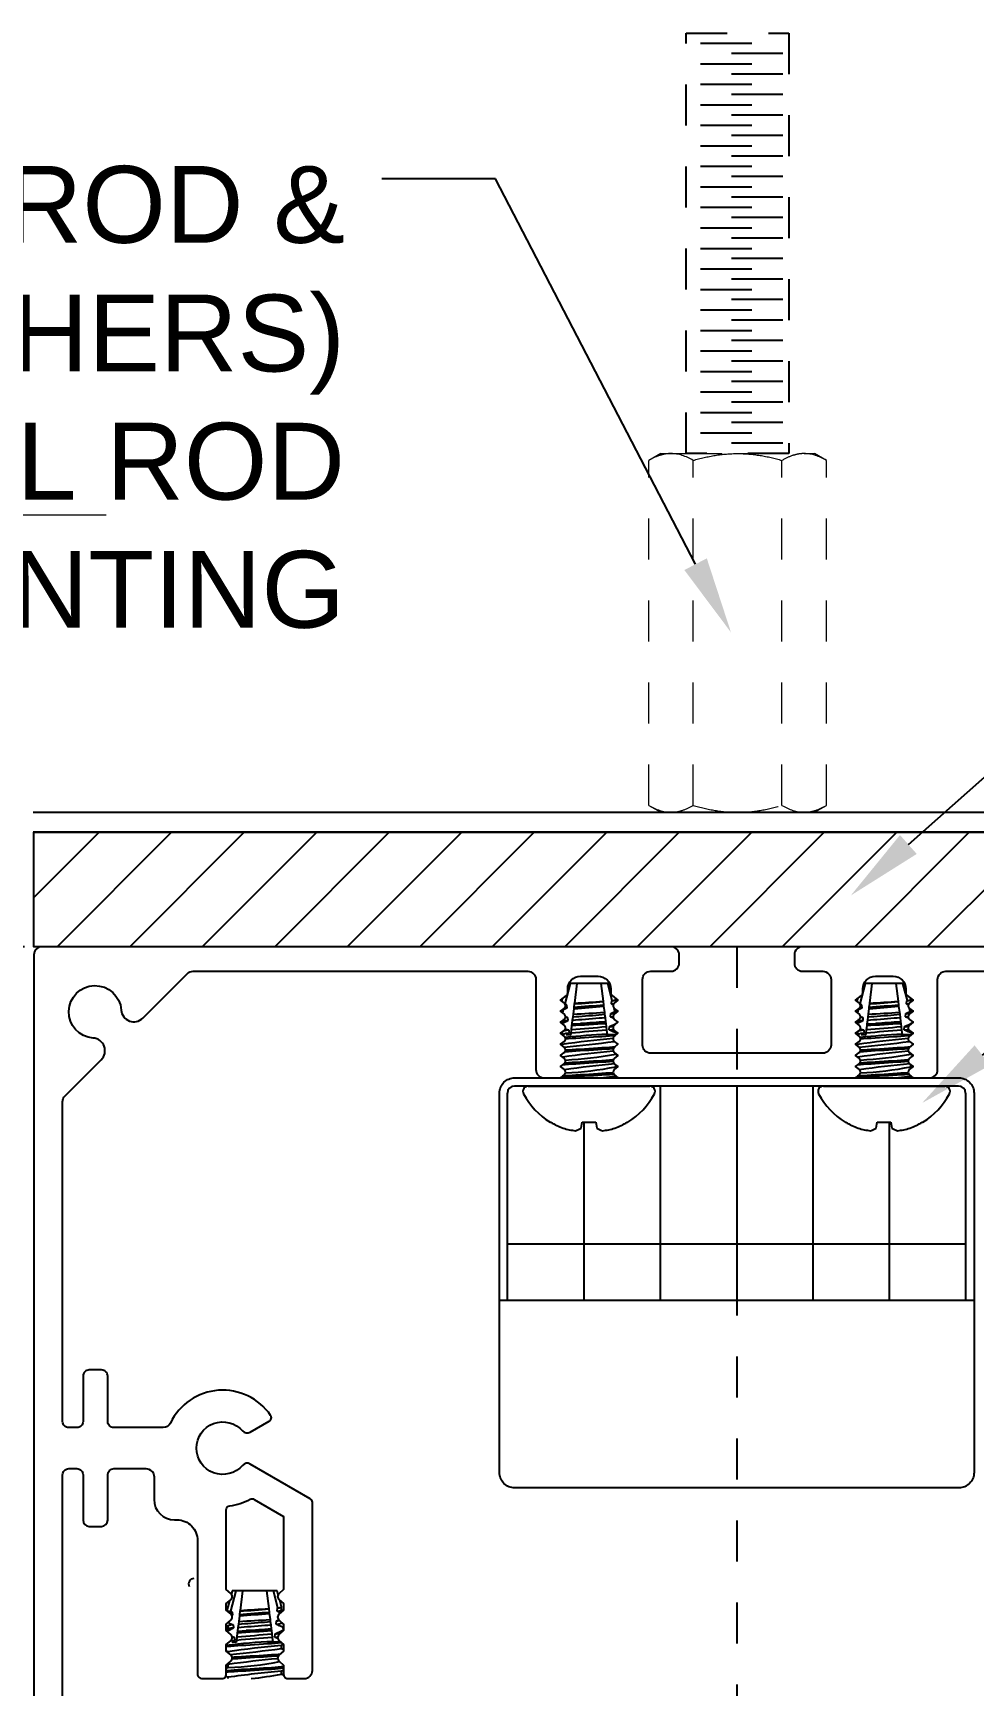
# Model space of a CAD drawing. Header units: inches. Extents: x -6.1 to 5.8, y -0.7 to 6.4.
# Drawn here: x -1.716 to 0.578, y 2.197 to 6.229 of the extents above; entities that cross this region are included whole.
import ezdxf
from ezdxf import colors
from ezdxf.entities.mleader import LeaderData, LeaderLine
from ezdxf.math import Vec2, Vec3

# ---------------------------------------------------------------- set-up
doc = ezdxf.new("R2010")
doc.units = ezdxf.units.IN
doc.header["$LTSCALE"] = 0.5
doc.header["$MEASUREMENT"] = 0
for name, pattern in [('HIDDEN', [0.375, 0.25, -0.125]), ('HIDDEN2', [0.1875, 0.125, -0.0625]), ('PHANTOM', [0.5, 0.25, -0.05, 0.05, -0.05, 0.05, -0.05])]:
    doc.linetypes.add(name, pattern=pattern)
doc.layers.get('Defpoints').update_dxf_attribs({"linetype": 'CONTINUOUS'})
doc.layers.add('Construction', color=60, linetype='PHANTOM', plot=False)
doc.layers.add('CUST DWG', color=60, linetype='CONTINUOUS', lineweight=20)
for name, color, linetype in [('Driver', 210, 'CONTINUOUS'), ('FAB DWG', 221, 'CONTINUOUS'), ('Hardware', 242, 'CONTINUOUS'), ('Housing', 150, 'CONTINUOUS'), ('Mounting', 4, 'CONTINUOUS')]:
    doc.layers.add(name, color=color, linetype=linetype)
doc.styles.add('LSAD_Standard', font='arial.ttf')
doc.styles.get("Standard").update_dxf_attribs({"font": 'arial.ttf'})
doc.dimstyles.new('LSAD_CustDims', dxfattribs={"dimtxt": 1, "dimasz": 1, "dimexe": 0.0625, "dimexo": 0.042969, "dimgap": 0.0625, "dimtad": 0, "dimtih": 1, "dimtoh": 1, "dimdec": 3, "dimzin": 0, "dimdsep": 46, "dimlunit": 4, "dimtxsty": 'Standard', "dimcen": 0.125, "dimclrd": 256, "dimclre": 256, "dimclrt": 256, "dimadec": 0, "dimazin": 0, "dimtfac": 1, "dimtdec": 3, "dimtix": 1, "dimtofl": 0, "dimtmove": 0, "dimatfit": 3, "dimfxl": 1, "dimfrac": 2, "dimtolj": 1, "dimtzin": 0, "dimarcsym": 0})

# ---------------------------------------------------------------- blocks, each defined once
blk = doc.blocks.new('*D0')
at = {"layer": 'CUST DWG', "lineweight": -2, "ltscale": 0.5, "transparency": 16777216}
for p, q in [((-1.7367, 4), (-3.5033, 4)), ((-3.4408, 3.75), (-3.4408, 2.1875)), ((-3.4408, 0.25), (-3.4408, 1.8125)), ((-1.7367, 0), (-3.5033, 0))]:
    blk.add_line(p, q, dxfattribs=at)
at = {"layer": 'CUST DWG', "ltscale": 0.5, "transparency": 16777216}
for points in [[(-3.4825, 3.75), (-3.3991, 3.75), (-3.4408, 4)], [(-3.4825, 0.25), (-3.3991, 0.25), (-3.4408, 0)]]:
    blk.add_solid(points, dxfattribs=at)
at = {"layer": 'Defpoints', "color": 0, "ltscale": 0.5, "transparency": 16777216}
for p in [(-3.4408, 4), (-1.6938, 4), (-1.6938, 0)]:
    blk.add_point(p, dxfattribs=at)
at = {"layer": 'CUST DWG', "ltscale": 0.5, "transparency": 16777216, "insert": (-3.4408, 2), "char_height": 0.25, "attachment_point": 5}
blk.add_mtext('\\A1;4"', dxfattribs=at)

msp = doc.modelspace()

# ---------------------------------------------------------------- hatches: boundary and pattern name
at = {"layer": 'FAB DWG', "ltscale": 0.5, "transparency": 16777216}
h = msp.add_hatch(dxfattribs=at)
h.set_pattern_fill('ANSI31', color=256)
h.paths.add_polyline_path([(-1.7138, 4.279), (1.7137, 4.279), (1.7137, 4), (-1.7138, 4)])

# ---------------------------------------------------------------- linework, layer by layer
at = {"layer": 'Construction', "ltscale": 0.5, "transparency": 16777216}
msp.add_line((0, 4), (0, 0), dxfattribs=at)
at = {"layer": 'Driver', "transparency": 16777216}
for p, q in [((-0.5592, 3.1367), (-0.5592, 3.643)), ((0.5408, 3.66), (-0.5422, 3.66)), ((-0.1869, 3.66), (-0.1869, 3.1367)), ((0, 3.66), (0, 3.1367)), ((0.1855, 3.66), (0.1855, 3.1367)), ((0.5578, 3.643), (0.5578, 3.1367)), ((-0.3731, 3.5719), (-0.3731, 3.1367)), ((0.3717, 3.5719), (0.3717, 3.1367)), ((0.5578, 3.2747), (-0.5592, 3.2747)), ((0.5778, 3.1367), (-0.5792, 3.1367))]:
    msp.add_line(p, q, dxfattribs=at)
msp.add_lwpolyline([(-0.5785, 2.717), (-0.5785, 3.643, -0.414214), (-0.5415, 3.68), (0.5415, 3.68, -0.414214), (0.5785, 3.643), (0.5785, 2.717, -0.414214), (0.5415, 2.68), (-0.5415, 2.68, -0.414214)], format="xyb", close=True, dxfattribs=at)
for centre, start, end in [((-0.5422, 3.643), 90, 180), ((0.5408, 3.643), 0, 90)]:
    msp.add_arc(centre, 0.017, start, end, dxfattribs=at)
at = {"layer": 'FAB DWG', "ltscale": 0.5, "transparency": 16777216}
msp.add_lwpolyline([(-1.7138, 4.279), (1.7137, 4.279), (1.7137, 4), (-1.7138, 4)], close=True, dxfattribs=at)
at = {"layer": 'Hardware', "linetype": 'HIDDEN', "transparency": 16777216}
for p, q in [((0.1119, 6.1785), (-0.1081, 6.1785)), ((-0.0881, 6.2035), (0.0919, 6.2035)), ((0.1119, 6.1285), (-0.1081, 6.1285)), ((-0.0881, 6.1535), (0.0919, 6.1535)), ((-0.0881, 6.1035), (0.0919, 6.1035)), ((0.1119, 6.0785), (-0.1081, 6.0785)), ((-0.0881, 6.0535), (0.0919, 6.0535)), ((0.1119, 6.0285), (-0.1081, 6.0285)), ((0.1119, 5.9785), (-0.1081, 5.9785)), ((-0.0881, 6.0035), (0.0919, 6.0035)), ((0.1119, 5.9285), (-0.1081, 5.9285)), ((-0.0881, 5.9535), (0.0919, 5.9535)), ((-0.0881, 5.9035), (0.0919, 5.9035)), ((0.1119, 5.8785), (-0.1081, 5.8785)), ((-0.0881, 5.8535), (0.0919, 5.8535)), ((0.1119, 5.8285), (-0.1081, 5.8285)), ((0.1119, 5.7785), (-0.1081, 5.7785)), ((-0.0881, 5.8035), (0.0919, 5.8035)), ((0.1119, 5.7285), (-0.1081, 5.7285)), ((-0.0881, 5.7535), (0.0919, 5.7535)), ((-0.0881, 5.7031), (0.0919, 5.7032)), ((0.1119, 5.6782), (-0.1081, 5.6782)), ((-0.0881, 5.6531), (0.0919, 5.6532)), ((0.1119, 5.6282), (-0.1081, 5.6282)), ((0.1119, 5.5782), (-0.1081, 5.5782)), ((-0.0881, 5.6031), (0.0919, 5.6032)), ((0.1119, 5.5282), (-0.1081, 5.5282)), ((-0.0881, 5.5531), (0.0919, 5.5532)), ((-0.0881, 5.5031), (0.0919, 5.5032)), ((0.1119, 5.4782), (-0.1081, 5.4782)), ((-0.0881, 5.4531), (0.0919, 5.4532)), ((0.1119, 5.4282), (-0.1081, 5.4282)), ((-0.0881, 5.4031), (0.0919, 5.4032)), ((0.1119, 5.3782), (-0.1081, 5.3782)), ((0.1119, 5.3282), (-0.1081, 5.3282)), ((-0.0881, 5.3531), (0.0919, 5.3532)), ((-0.0881, 5.3031), (0.0919, 5.3032)), ((0.1119, 5.2782), (-0.1081, 5.2782)), ((-0.0881, 5.2531), (0.0919, 5.2532)), ((0.1119, 5.2282), (-0.1081, 5.2282))]:
    msp.add_line(p, q, dxfattribs=at)
at = {"layer": 'Hardware', "linetype": 'HIDDEN', "lineweight": 15, "transparency": 16777216}
for p, q in [((-0.1856, 5.2028), (-0.2146, 5.1861)), ((-0.1856, 5.2028), (-0.1605, 5.2028)), ((-0.1605, 5.2028), (0.0019, 5.2028)), ((0.0019, 5.2028), (0.1643, 5.2028)), ((0.1643, 5.2028), (0.1894, 5.2028)), ((0.2184, 5.1861), (0.1894, 5.2028))]:
    msp.add_line(p, q, dxfattribs=at)
at = {"layer": 'Hardware', "linetype": 'HIDDEN2', "lineweight": 15, "transparency": 16777216}
for p, q in [((-0.2146, 4.3445), (-0.2146, 5.1861)), ((-0.1063, 4.3445), (-0.1063, 5.1861)), ((0.1102, 4.3445), (0.1102, 5.1861)), ((0.2184, 4.3445), (0.2184, 5.1861)), ((-0.2146, 4.3445), (-0.1856, 4.3278)), ((-0.1856, 4.3278), (-0.1605, 4.3278)), ((-0.1605, 4.3278), (0.0019, 4.3278)), ((0.0019, 4.3278), (0.1643, 4.3278)), ((0.1643, 4.3278), (0.1894, 4.3278)), ((0.1894, 4.3278), (0.2184, 4.3445))]:
    msp.add_line(p, q, dxfattribs=at)
at = {"layer": 'Hardware', "linetype": 'Continuous', "transparency": 16777216}
for p, q in [((-0.4254, 3.873), (-0.4269, 3.8675)), ((-0.4066, 3.91), (-0.4193, 3.8608)), ((-0.31, 3.91), (-0.4094, 3.91)), ((-0.3952, 3.8622), (-0.3893, 3.91)), ((-0.3315, 3.91), (-0.3262, 3.8668)), ((-0.3036, 3.8689), (-0.3142, 3.91)), ((-0.2949, 3.8712), (-0.2958, 3.8744)), ((-0.2958, 3.8704), (-0.2953, 3.8707)), ((-0.2953, 3.8651), (-0.2953, 3.8707)), ((0.294, 3.873), (0.2924, 3.8675)), ((0.3128, 3.91), (0.3001, 3.8608)), ((0.4094, 3.91), (0.31, 3.91)), ((0.3242, 3.8622), (0.3301, 3.91)), ((0.3879, 3.91), (0.3932, 3.8668)), ((0.4158, 3.8689), (0.4052, 3.91)), ((0.4245, 3.8712), (0.4236, 3.8744)), ((0.4236, 3.8704), (0.4241, 3.8707)), ((0.4241, 3.8651), (0.4241, 3.8707)), ((-0.4231, 3.8457), (-0.4249, 3.8388)), ((-0.4185, 3.8596), (-0.4151, 3.8582)), ((-0.4151, 3.8582), (-0.4145, 3.8504)), ((-0.3993, 3.8287), (-0.3985, 3.8354)), ((-0.3985, 3.8354), (-0.3968, 3.8488)), ((-0.3968, 3.8488), (-0.3964, 3.8524)), ((-0.3964, 3.8524), (-0.3954, 3.8603)), ((-0.3954, 3.8603), (-0.3952, 3.8622)), ((-0.3262, 3.8668), (-0.3261, 3.8659)), ((-0.3261, 3.8659), (-0.3251, 3.8581)), ((-0.3251, 3.8581), (-0.3247, 3.8551)), ((-0.3247, 3.8551), (-0.3229, 3.8399)), ((-0.3229, 3.8399), (-0.3223, 3.835)), ((-0.3223, 3.835), (-0.3213, 3.8272)), ((-0.3082, 3.8287), (-0.3075, 3.8366)), ((-0.3055, 3.8603), (-0.3049, 3.8682)), ((-0.3014, 3.8583), (-0.3055, 3.8603)), ((-0.3049, 3.8682), (-0.3036, 3.8689)), ((-0.2967, 3.8421), (-0.2986, 3.8495)), ((-0.2953, 3.8381), (-0.2953, 3.8394)), ((0.2963, 3.8457), (0.2945, 3.8388)), ((0.3009, 3.8596), (0.3043, 3.8582)), ((0.3043, 3.8582), (0.3049, 3.8504)), ((0.3201, 3.8287), (0.3209, 3.8354)), ((0.3209, 3.8354), (0.3226, 3.8488)), ((0.3226, 3.8488), (0.323, 3.8524)), ((0.323, 3.8524), (0.324, 3.8603)), ((0.324, 3.8603), (0.3242, 3.8622)), ((0.3932, 3.8668), (0.3933, 3.8659)), ((0.3933, 3.8659), (0.3943, 3.8581)), ((0.3943, 3.8581), (0.3946, 3.8551)), ((0.3946, 3.8551), (0.3965, 3.8399)), ((0.3965, 3.8399), (0.3971, 3.835)), ((0.3971, 3.835), (0.3981, 3.8272)), ((0.4112, 3.8287), (0.4119, 3.8366)), ((0.4139, 3.8603), (0.4145, 3.8682)), ((0.418, 3.8583), (0.4139, 3.8603)), ((0.4145, 3.8682), (0.4158, 3.8689)), ((0.4227, 3.8421), (0.4207, 3.8495)), ((0.4241, 3.8381), (0.4241, 3.8394)), ((-0.4255, 3.8241), (-0.4255, 3.8238)), ((-0.4255, 3.819), (-0.4255, 3.8165)), ((-0.4255, 3.792), (-0.4255, 3.7853)), ((-0.4125, 3.8273), (-0.4117, 3.8196)), ((-0.4094, 3.7964), (-0.4085, 3.7887)), ((-0.4041, 3.7892), (-0.4032, 3.7971)), ((-0.4032, 3.7971), (-0.4018, 3.8078)), ((-0.4018, 3.8078), (-0.4014, 3.8117)), ((-0.4014, 3.8117), (-0.4002, 3.8208)), ((-0.4014, 3.8117), (-0.3808, 3.813)), ((-0.4002, 3.8208), (-0.3993, 3.8287)), ((-0.3196, 3.813), (-0.3808, 3.813)), ((-0.3213, 3.8272), (-0.3202, 3.8177)), ((-0.3202, 3.8177), (-0.3196, 3.813)), ((-0.3196, 3.813), (-0.3185, 3.8041)), ((-0.3196, 3.813), (-0.3196, 3.813)), ((-0.3185, 3.8041), (-0.3175, 3.7963)), ((-0.3175, 3.7963), (-0.3162, 3.7859)), ((-0.3113, 3.797), (-0.3105, 3.8049)), ((-0.2899, 3.8156), (-0.2901, 3.8161)), ((0.2939, 3.8241), (0.2939, 3.8238)), ((0.2939, 3.819), (0.2939, 3.8165)), ((0.2939, 3.792), (0.2939, 3.7853)), ((0.3069, 3.8273), (0.3076, 3.8196)), ((0.31, 3.7964), (0.3108, 3.7887)), ((0.3152, 3.7892), (0.3162, 3.7971)), ((0.3162, 3.7971), (0.3175, 3.8078)), ((0.3175, 3.8078), (0.318, 3.8117)), ((0.318, 3.8117), (0.3191, 3.8208)), ((0.318, 3.8117), (0.3386, 3.813)), ((0.3191, 3.8208), (0.3201, 3.8287)), ((0.3998, 3.813), (0.3386, 3.813)), ((0.3981, 3.8272), (0.3992, 3.8177)), ((0.3992, 3.8177), (0.3998, 3.813)), ((0.3998, 3.813), (0.4009, 3.8041)), ((0.3998, 3.813), (0.3998, 3.813)), ((0.4009, 3.8041), (0.4018, 3.7963)), ((0.4018, 3.7963), (0.4031, 3.7859)), ((0.408, 3.797), (0.4089, 3.8049)), ((0.4294, 3.8156), (0.4293, 3.8161)), ((-0.4255, 3.7616), (-0.4255, 3.7582)), ((-0.4085, 3.7887), (-0.4158, 3.785)), ((-0.4046, 3.785), (-0.4158, 3.785)), ((-0.4046, 3.785), (-0.4041, 3.7892)), ((-0.3162, 3.7859), (-0.3161, 3.785)), ((-0.2942, 3.785), (-0.3161, 3.785)), ((-0.2912, 3.7875), (-0.2911, 3.788)), ((0.2939, 3.7616), (0.2939, 3.7582)), ((0.3108, 3.7887), (0.3035, 3.785)), ((0.3147, 3.785), (0.3035, 3.785)), ((0.3147, 3.785), (0.3152, 3.7892)), ((0.4031, 3.7859), (0.4032, 3.785)), ((0.4252, 3.785), (0.4032, 3.785)), ((0.4282, 3.7875), (0.4283, 3.788)), ((-0.2953, 3.7381), (-0.2953, 3.739)), ((-0.2953, 3.7381), (-0.2903, 3.7352)), ((-0.2953, 3.7069), (-0.2953, 3.712)), ((0.4241, 3.7381), (0.4241, 3.739)), ((0.4241, 3.7381), (0.4291, 3.7352)), ((0.4241, 3.7069), (0.4241, 3.712)), ((-0.2953, 3.68), (-0.2953, 3.6831)), ((0.4241, 3.68), (0.4241, 3.6831)), ((-0.5083, 3.66), (-0.2124, 3.66)), ((0.211, 3.66), (0.5069, 3.66)), ((-0.4552, 3.5719), (-0.4537, 3.5719)), ((-0.3797, 3.5574), (-0.3771, 3.5719)), ((-0.3771, 3.5719), (-0.3437, 3.5719)), ((-0.3437, 3.5719), (-0.3411, 3.5574)), ((-0.2671, 3.5719), (-0.2656, 3.5719)), ((0.2642, 3.5719), (0.2657, 3.5719)), ((0.3397, 3.5574), (0.3423, 3.5719)), ((0.3423, 3.5719), (0.3757, 3.5719)), ((0.3757, 3.5719), (0.3783, 3.5574)), ((0.4523, 3.5719), (0.4538, 3.5719)), ((-1.2217, 2.4288), (-1.2346, 2.3788)), ((-1.23, 2.4288), (-1.2322, 2.4209)), ((-1.2217, 2.4288), (-1.23, 2.4288)), ((-1.2044, 2.4288), (-1.2217, 2.4288)), ((-1.2103, 2.381), (-1.2044, 2.4288)), ((-1.1466, 2.4288), (-1.2044, 2.4288)), ((-1.1466, 2.4288), (-1.1413, 2.3855)), ((-1.1293, 2.4288), (-1.1466, 2.4288)), ((-1.1187, 2.3876), (-1.1293, 2.4288)), ((-1.121, 2.4288), (-1.1293, 2.4288)), ((-1.1184, 2.4194), (-1.121, 2.4288)), ((-1.2369, 2.4044), (-1.2436, 2.3808)), ((-1.2346, 2.3788), (-1.2302, 2.3769)), ((-1.2115, 2.3712), (-1.2105, 2.3791)), ((-1.2105, 2.3791), (-1.2103, 2.381)), ((-1.1413, 2.3855), (-1.1412, 2.3846)), ((-1.1412, 2.3846), (-1.1402, 2.3769)), ((-1.1206, 2.3791), (-1.12, 2.387)), ((-1.116, 2.3768), (-1.1206, 2.3791)), ((-1.12, 2.387), (-1.1187, 2.3876)), ((-1.11, 2.39), (-1.1145, 2.4059)), ((-1.1109, 2.3891), (-1.1104, 2.3894)), ((-1.1104, 2.3819), (-1.1104, 2.3895)), ((-1.1104, 2.3819), (-1.1072, 2.38)), ((-1.2406, 2.3428), (-1.2406, 2.3353)), ((-1.2302, 2.3769), (-1.2296, 2.3692)), ((-1.2276, 2.3461), (-1.2268, 2.3383)), ((-1.2165, 2.3305), (-1.2154, 2.3396)), ((-1.2154, 2.3396), (-1.2144, 2.3475)), ((-1.2144, 2.3475), (-1.2136, 2.3541)), ((-1.2136, 2.3541), (-1.2119, 2.3675)), ((-1.2119, 2.3675), (-1.2115, 2.3712)), ((-1.1402, 2.3769), (-1.1399, 2.3739)), ((-1.1399, 2.3739), (-1.138, 2.3586)), ((-1.138, 2.3586), (-1.1374, 2.3537)), ((-1.1374, 2.3537), (-1.1364, 2.346)), ((-1.1364, 2.346), (-1.1353, 2.3364)), ((-1.1233, 2.3474), (-1.1226, 2.3553)), ((-1.115, 2.3732), (-1.116, 2.3768)), ((-1.1104, 2.3506), (-1.1104, 2.3525)), ((-1.1104, 2.3506), (-1.1048, 2.3474)), ((-1.105, 2.334), (-1.1064, 2.3396)), ((-1.2237, 2.3075), (-1.231, 2.3038)), ((-1.2198, 2.3038), (-1.231, 2.3038)), ((-1.2245, 2.3152), (-1.2237, 2.3075)), ((-1.2198, 2.3038), (-1.2192, 2.308)), ((-1.2192, 2.308), (-1.2183, 2.3159)), ((-1.2183, 2.3159), (-1.217, 2.3265)), ((-1.217, 2.3265), (-1.2165, 2.3305)), ((-1.2165, 2.3305), (-1.1959, 2.3318)), ((-1.1347, 2.3318), (-1.1959, 2.3318)), ((-1.1353, 2.3364), (-1.1347, 2.3318)), ((-1.1347, 2.3318), (-1.1336, 2.3228)), ((-1.1347, 2.3318), (-1.1347, 2.3318)), ((-1.1336, 2.3228), (-1.1327, 2.3151)), ((-1.1327, 2.3151), (-1.1314, 2.3046)), ((-1.1314, 2.3046), (-1.1313, 2.3038)), ((-1.112, 2.3038), (-1.1313, 2.3038)), ((-1.1265, 2.3158), (-1.1256, 2.3237)), ((-1.2406, 2.2803), (-1.2406, 2.2782)), ((-1.1104, 2.2881), (-1.1104, 2.2957)), ((-1.1104, 2.2881), (-1.1048, 2.2849)), ((-1.2406, 2.2491), (-1.2406, 2.2415)), ((-1.2406, 2.2178), (-1.2406, 2.2148)), ((-1.1104, 2.2256), (-1.1104, 2.2332))]:
    msp.add_line(p, q, dxfattribs=at)
at = {"layer": 'Hardware', "linetype": 'HIDDEN', "ltscale": 0.5, "transparency": 16777216}
msp.add_lwpolyline([(-0.1231, 6.2285), (0.1269, 6.2285), (0.1269, 5.2028), (-0.1231, 5.2028)], close=True, dxfattribs=at)
at = {"layer": 'Hardware', "linetype": 'Continuous', "transparency": 16777216, "flags": 128}
for points in [[(-0.4145, 3.8504), (-0.4193, 3.8478), (-0.4231, 3.8457)], [(-0.3993, 3.8287), (-0.3925, 3.8293), (-0.3852, 3.8299), (-0.3773, 3.8305), (-0.3689, 3.8312), (-0.3604, 3.8319), (-0.352, 3.8325), (-0.3439, 3.8332), (-0.3361, 3.8338), (-0.3289, 3.8344), (-0.3223, 3.835)], [(-0.3964, 3.8524), (-0.3883, 3.8531), (-0.3795, 3.8538), (-0.3701, 3.8545), (-0.3604, 3.8553), (-0.3509, 3.8561), (-0.3417, 3.8568), (-0.333, 3.8575), (-0.3251, 3.8581)], [(-0.3954, 3.8603), (-0.3876, 3.861), (-0.379, 3.8616), (-0.3698, 3.8624), (-0.3604, 3.8631), (-0.3512, 3.8639), (-0.3422, 3.8646), (-0.3338, 3.8653), (-0.3261, 3.8659)], [(-0.3075, 3.8366), (-0.3009, 3.8399), (-0.2967, 3.8421)], [(-0.2958, 3.8391), (-0.2914, 3.8416), (-0.2901, 3.8424)], [(0.3049, 3.8504), (0.3001, 3.8478), (0.2963, 3.8457)], [(0.3201, 3.8287), (0.3269, 3.8293), (0.3342, 3.8299), (0.3421, 3.8305), (0.3504, 3.8312), (0.359, 3.8319), (0.3673, 3.8325), (0.3755, 3.8332), (0.3832, 3.8338), (0.3904, 3.8344), (0.3971, 3.835)], [(0.323, 3.8524), (0.331, 3.8531), (0.3398, 3.8538), (0.3492, 3.8545), (0.359, 3.8553), (0.3685, 3.8561), (0.3777, 3.8568), (0.3864, 3.8575), (0.3943, 3.8581)], [(0.324, 3.8603), (0.3318, 3.861), (0.3404, 3.8616), (0.3495, 3.8624), (0.359, 3.8631), (0.3682, 3.8639), (0.3772, 3.8646), (0.3856, 3.8653), (0.3933, 3.8659)], [(0.4119, 3.8366), (0.4185, 3.8399), (0.4227, 3.8421)], [(0.4235, 3.8391), (0.4279, 3.8416), (0.4293, 3.8424)], [(-0.425, 3.8168), (-0.4285, 3.8148)], [(-0.4176, 3.8294), (-0.4125, 3.8273)], [(-0.4018, 3.8078), (-0.3924, 3.8084), (-0.3822, 3.809), (-0.3715, 3.8097), (-0.3604, 3.8104), (-0.3495, 3.8111), (-0.3389, 3.8118), (-0.3289, 3.8124), (-0.3196, 3.813)], [(-0.4002, 3.8208), (-0.3933, 3.8214), (-0.3858, 3.822), (-0.3777, 3.8227), (-0.3692, 3.8234), (-0.3604, 3.8241), (-0.3518, 3.8247), (-0.3434, 3.8254), (-0.3355, 3.8261), (-0.3281, 3.8266), (-0.3213, 3.8272)], [(0.2944, 3.8168), (0.2909, 3.8148)], [(0.3018, 3.8294), (0.3069, 3.8273)], [(0.3175, 3.8078), (0.3269, 3.8084), (0.3371, 3.809), (0.3479, 3.8097), (0.359, 3.8104), (0.3699, 3.8111), (0.3805, 3.8118), (0.3905, 3.8124), (0.3998, 3.813)], [(0.3191, 3.8208), (0.3261, 3.8214), (0.3335, 3.822), (0.3416, 3.8227), (0.3502, 3.8234), (0.359, 3.8241), (0.3676, 3.8247), (0.3759, 3.8254), (0.3839, 3.8261), (0.3912, 3.8266), (0.3981, 3.8272)], [(-0.4282, 3.7629), (-0.4255, 3.7613)], [(-0.425, 3.7856), (-0.4255, 3.7853)], [(-0.4186, 3.744), (-0.4181, 3.7441), (-0.4101, 3.7447), (-0.4014, 3.7453), (-0.3921, 3.7459), (-0.382, 3.7465), (-0.3713, 3.7472), (-0.3604, 3.7479), (-0.3495, 3.7486), (-0.3388, 3.7493), (-0.3287, 3.7499), (-0.3194, 3.7505), (-0.3107, 3.7511), (-0.3027, 3.7517), (-0.3007, 3.7519)], [(-0.4176, 3.7753), (-0.4101, 3.7759), (-0.4014, 3.7765), (-0.3921, 3.7771), (-0.382, 3.7778), (-0.3713, 3.7784), (-0.3604, 3.7791), (-0.3495, 3.7798), (-0.3388, 3.7805), (-0.3287, 3.7812), (-0.3194, 3.7817), (-0.3107, 3.7823), (-0.3027, 3.783), (-0.2955, 3.7837)], [(-0.4176, 3.748), (-0.4101, 3.7486), (-0.4014, 3.7492), (-0.3921, 3.7498), (-0.382, 3.7504), (-0.3713, 3.7511), (-0.3604, 3.7518), (-0.3495, 3.7525), (-0.3388, 3.7532), (-0.3287, 3.7538), (-0.3194, 3.7544), (-0.3107, 3.755), (-0.3027, 3.7556), (-0.2955, 3.7563)], [(0.2911, 3.7629), (0.2939, 3.7613)], [(0.2944, 3.7856), (0.2939, 3.7853)], [(0.3008, 3.744), (0.3013, 3.7441), (0.3093, 3.7447), (0.318, 3.7453), (0.3273, 3.7459), (0.3374, 3.7465), (0.348, 3.7472), (0.359, 3.7479), (0.3699, 3.7486), (0.3806, 3.7493), (0.3907, 3.7499), (0.4, 3.7505), (0.4086, 3.7511), (0.4167, 3.7517), (0.4187, 3.7519)], [(0.3018, 3.7753), (0.3093, 3.7759), (0.318, 3.7765), (0.3273, 3.7771), (0.3374, 3.7778), (0.348, 3.7784), (0.359, 3.7791), (0.3699, 3.7798), (0.3806, 3.7805), (0.3907, 3.7812), (0.4, 3.7817), (0.4086, 3.7823), (0.4167, 3.783), (0.4239, 3.7837)], [(0.3018, 3.748), (0.3093, 3.7486), (0.318, 3.7492), (0.3273, 3.7498), (0.3374, 3.7504), (0.348, 3.7511), (0.359, 3.7518), (0.3699, 3.7525), (0.3806, 3.7532), (0.3907, 3.7538), (0.4, 3.7544), (0.4086, 3.755), (0.4167, 3.7556), (0.4239, 3.7563)], [(-0.4237, 3.7123), (-0.4181, 3.7128), (-0.4101, 3.7134), (-0.4014, 3.714), (-0.3921, 3.7146), (-0.382, 3.7153), (-0.3713, 3.7159), (-0.3604, 3.7166), (-0.3495, 3.7173), (-0.3388, 3.718), (-0.3287, 3.7187), (-0.3194, 3.7192), (-0.3107, 3.7198), (-0.3027, 3.7205), (-0.3018, 3.7206)], [(-0.4188, 3.7166), (-0.4181, 3.7167), (-0.4101, 3.7174), (-0.4014, 3.7179), (-0.3921, 3.7185), (-0.382, 3.7192), (-0.3713, 3.7199), (-0.3604, 3.7205), (-0.3495, 3.7212), (-0.3388, 3.7219), (-0.3287, 3.7226), (-0.3194, 3.7232), (-0.3107, 3.7237), (-0.3027, 3.7244), (-0.3009, 3.7246)], [(-0.2917, 3.7363), (-0.2953, 3.7384)], [(0.2957, 3.7123), (0.3013, 3.7128), (0.3093, 3.7134), (0.318, 3.714), (0.3273, 3.7146), (0.3374, 3.7153), (0.348, 3.7159), (0.359, 3.7166), (0.3699, 3.7173), (0.3806, 3.718), (0.3907, 3.7187), (0.4, 3.7192), (0.4086, 3.7198), (0.4167, 3.7205), (0.4176, 3.7206)], [(0.3006, 3.7166), (0.3013, 3.7167), (0.3093, 3.7174), (0.318, 3.7179), (0.3273, 3.7185), (0.3374, 3.7192), (0.348, 3.7199), (0.359, 3.7205), (0.3699, 3.7212), (0.3806, 3.7219), (0.3907, 3.7226), (0.4, 3.7232), (0.4086, 3.7237), (0.4167, 3.7244), (0.4185, 3.7246)], [(0.4277, 3.7363), (0.4241, 3.7384)], [(-0.4327, 3.68), (-0.4314, 3.6802), (-0.4253, 3.6809), (-0.4181, 3.6816), (-0.4101, 3.6822), (-0.4014, 3.6828), (-0.3921, 3.6834), (-0.382, 3.684), (-0.3713, 3.6847), (-0.3604, 3.6854), (-0.3495, 3.6861), (-0.3388, 3.6868), (-0.3287, 3.6874), (-0.3194, 3.688), (-0.3107, 3.6886), (-0.3027, 3.6892), (-0.3004, 3.6894)], [(-0.4238, 3.6849), (-0.4181, 3.6855), (-0.4101, 3.6861), (-0.4014, 3.6867), (-0.3921, 3.6873), (-0.382, 3.6879), (-0.3713, 3.6886), (-0.3604, 3.6893), (-0.3495, 3.69), (-0.3388, 3.6907), (-0.3287, 3.6913), (-0.3194, 3.6919), (-0.3107, 3.6925), (-0.3027, 3.6931), (-0.3018, 3.6932)], [(-0.2958, 3.6828), (-0.2942, 3.6838)], [(-0.2924, 3.7055), (-0.2953, 3.7072)], [(0.2867, 3.68), (0.288, 3.6802), (0.2941, 3.6809), (0.3013, 3.6816), (0.3093, 3.6822), (0.318, 3.6828), (0.3273, 3.6834), (0.3374, 3.684), (0.348, 3.6847), (0.359, 3.6854), (0.3699, 3.6861), (0.3806, 3.6868), (0.3907, 3.6874), (0.4, 3.688), (0.4086, 3.6886), (0.4167, 3.6892), (0.4189, 3.6894)], [(0.2956, 3.6849), (0.3013, 3.6855), (0.3093, 3.6861), (0.318, 3.6867), (0.3273, 3.6873), (0.3374, 3.6879), (0.348, 3.6886), (0.359, 3.6893), (0.3699, 3.69), (0.3806, 3.6907), (0.3907, 3.6913), (0.4, 3.6919), (0.4086, 3.6925), (0.4167, 3.6931), (0.4176, 3.6932)], [(0.4236, 3.6828), (0.4252, 3.6838)], [(0.427, 3.7055), (0.4241, 3.7072)], [(-1.2346, 2.3788), (-1.2374, 2.3784), (-1.2398, 2.3781), (-1.2403, 2.378)], [(-1.2105, 2.3791), (-1.2027, 2.3797), (-1.1941, 2.3804), (-1.1849, 2.3811), (-1.1755, 2.3819), (-1.1663, 2.3826), (-1.1573, 2.3834), (-1.1489, 2.384), (-1.1412, 2.3846)], [(-1.1082, 2.3809), (-1.1096, 2.3817), (-1.1104, 2.3822)], [(-1.1072, 2.38), (-1.1075, 2.3805), (-1.1082, 2.3809)], [(-1.2448, 2.345), (-1.2406, 2.3425)], [(-1.2404, 2.3515), (-1.2373, 2.3501), (-1.2276, 2.3461)], [(-1.2296, 2.3692), (-1.2308, 2.3685)], [(-1.2154, 2.3396), (-1.2084, 2.3402), (-1.201, 2.3408), (-1.1929, 2.3414), (-1.1843, 2.3421), (-1.1755, 2.3428), (-1.1669, 2.3435), (-1.1586, 2.3442), (-1.1506, 2.3448), (-1.1433, 2.3454), (-1.1364, 2.346)], [(-1.2144, 2.3475), (-1.2076, 2.3481), (-1.2003, 2.3487), (-1.1924, 2.3493), (-1.1841, 2.35), (-1.1755, 2.3506), (-1.1672, 2.3513), (-1.159, 2.352), (-1.1513, 2.3526), (-1.1441, 2.3532), (-1.1374, 2.3537)], [(-1.2115, 2.3712), (-1.2035, 2.3718), (-1.1947, 2.3726), (-1.1852, 2.3733), (-1.1755, 2.3741), (-1.166, 2.3748), (-1.1568, 2.3756), (-1.1481, 2.3763), (-1.1402, 2.3769)], [(-1.1226, 2.3553), (-1.117, 2.3582)], [(-1.1048, 2.3476), (-1.1104, 2.3509)], [(-1.2401, 2.3356), (-1.2448, 2.3329)], [(-1.2448, 2.2929), (-1.2404, 2.2934), (-1.2332, 2.2941), (-1.2252, 2.2947), (-1.2165, 2.2953), (-1.2072, 2.2959), (-1.1971, 2.2965), (-1.1864, 2.2972), (-1.1755, 2.2979), (-1.1646, 2.2986), (-1.1539, 2.2993), (-1.1438, 2.2999), (-1.1345, 2.3005), (-1.1258, 2.3011), (-1.1178, 2.3017), (-1.1106, 2.3024), (-1.1104, 2.3024)], [(-1.217, 2.3265), (-1.2076, 2.3271), (-1.1974, 2.3278), (-1.1866, 2.3285), (-1.1755, 2.3292), (-1.1646, 2.3299), (-1.154, 2.3305), (-1.144, 2.3312), (-1.1347, 2.3318)], [(-1.1112, 2.2952), (-1.1056, 2.2985)], [(-1.2448, 2.2825), (-1.2406, 2.28)], [(-1.2303, 2.267), (-1.2252, 2.2674), (-1.2165, 2.268), (-1.2072, 2.2686), (-1.1971, 2.2692), (-1.1864, 2.2699), (-1.1755, 2.2706), (-1.1646, 2.2713), (-1.1539, 2.2719), (-1.1438, 2.2726), (-1.1345, 2.2732), (-1.1258, 2.2738), (-1.1178, 2.2744), (-1.1131, 2.2749)], [(-1.2303, 2.2631), (-1.2252, 2.2635), (-1.2165, 2.2641), (-1.2072, 2.2646), (-1.1971, 2.2653), (-1.1864, 2.266), (-1.1755, 2.2667), (-1.1646, 2.2674), (-1.1539, 2.268), (-1.1438, 2.2687), (-1.1345, 2.2693), (-1.1258, 2.2699), (-1.1178, 2.2705), (-1.1177, 2.2705)], [(-1.1048, 2.2851), (-1.1104, 2.2884)], [(-1.2457, 2.2206), (-1.2406, 2.2176)], [(-1.2448, 2.2343), (-1.2404, 2.2348), (-1.2332, 2.2355), (-1.2252, 2.2361), (-1.2165, 2.2367), (-1.2072, 2.2373), (-1.1971, 2.2379), (-1.1864, 2.2386), (-1.1755, 2.2393), (-1.1646, 2.24), (-1.1539, 2.2407), (-1.1438, 2.2413), (-1.1345, 2.2419), (-1.1258, 2.2425), (-1.1178, 2.2432), (-1.1106, 2.2438), (-1.1048, 2.2445)], [(-1.2398, 2.242), (-1.2448, 2.2391)], [(-1.2448, 2.2304), (-1.2404, 2.2309), (-1.2332, 2.2316), (-1.2252, 2.2322), (-1.2165, 2.2328), (-1.2072, 2.2334), (-1.1971, 2.234), (-1.1864, 2.2347), (-1.1755, 2.2354), (-1.1646, 2.2361), (-1.1539, 2.2368), (-1.1438, 2.2374), (-1.1345, 2.238), (-1.1258, 2.2386), (-1.1178, 2.2392), (-1.1106, 2.2399), (-1.1048, 2.2406)], [(-1.2424, 2.2498), (-1.2406, 2.2488)], [(-1.1109, 2.2329), (-1.1048, 2.2364)], [(-1.1045, 2.2225), (-1.1104, 2.2259)]]:
    msp.add_lwpolyline(points, dxfattribs=at)
at = {"layer": 'Hardware', "linetype": 'Continuous', "transparency": 16777216}
for centre, radius, start, end in [((-0.3029, 3.8838), 0.0149, 267.2086, 302.4124), ((0.4165, 3.8838), 0.0149, 267.2086, 302.4124), ((-0.4222, 3.8226), 0.0231, 92.1489, 99.8155), ((-0.4134, 3.8216), 0.0288, 92.0895, 104.6796), ((-0.4154, 3.8389), 0.0192, 89.1344, 97.4228), ((-2.5913, 41.2263), 37.4552, 273.35637, 273.47219), ((-1.7955, 20.1996), 16.4105, 274.88949, 275.14207), ((-2.1526, 30.8472), 27.0422, 273.72623, 273.87272), ((-0.3108, 3.88), 0.0436, 274.3743, 290.0798), ((-0.3052, 3.8791), 0.0188, 269.1438, 286.5096), ((-0.3061, 3.8931), 0.0249, 272.6123, 294.1466), ((-0.2956, 3.8583), 0.0163, 266.1446, 290.1239), ((0.2971, 3.8226), 0.0231, 92.1489, 99.8155), ((0.306, 3.8216), 0.0288, 92.0895, 104.6796), ((0.304, 3.8389), 0.0192, 89.1344, 97.4228), ((-1.8719, 41.2263), 37.4552, 273.35637, 273.47219), ((-1.0762, 20.1996), 16.4105, 274.88949, 275.14207), ((-1.4332, 30.8472), 27.0422, 273.72623, 273.87272), ((0.4086, 3.88), 0.0436, 274.3743, 290.0798), ((0.4141, 3.8791), 0.0188, 269.1438, 286.5096), ((0.4133, 3.8931), 0.0249, 272.6123, 294.1466), ((0.4237, 3.8583), 0.0163, 266.1446, 290.1239), ((0.1766, 2.6993), 1.2654, 117.7058, 118.4112), ((-0.4098, 3.7768), 0.0429, 92.6219, 110.7471), ((-0.4092, 3.7581), 0.0383, 90.2216, 110.8395), ((-0.4123, 3.7987), 0.0286, 90.3633, 101.292), ((-0.2903, 4.1189), 0.3437, 248.2052, 249.7241), ((2.6595, -32.8043), 36.7215, 94.65005, 94.78562), ((2.9231, -36.1896), 40.1249, 94.63389, 94.75521), ((-2.2238, 28.216), 24.4725, 274.31888, 274.46132), ((-0.3103, 3.8299), 0.0329, 268.2178, 286.4934), ((-0.4601, 3.4348), 0.3915, 64.4382, 67.676), ((-0.6183, 4.4476), 0.7125, 295.5917, 297.3349), ((-0.3112, 3.8469), 0.042, 271.0051, 284.917), ((-0.3074, 3.8531), 0.0245, 268.218, 283.3789), ((-0.4989, 3.3968), 0.4721, 65.2187, 66.178), ((0.8959, 2.6993), 1.2654, 117.7058, 118.4112), ((0.3096, 3.7768), 0.0429, 92.6219, 110.7471), ((0.3101, 3.7581), 0.0383, 90.2216, 110.8395), ((0.3071, 3.7987), 0.0286, 90.3633, 101.292), ((0.4291, 4.1189), 0.3437, 248.2052, 249.7241), ((3.3788, -32.8043), 36.7215, 94.65005, 94.78562), ((3.6425, -36.1896), 40.1249, 94.63389, 94.75521), ((-1.5044, 28.216), 24.4725, 274.31888, 274.46132), ((0.4091, 3.8299), 0.0329, 268.2178, 286.4934), ((0.2593, 3.4348), 0.3915, 64.4382, 67.676), ((0.1011, 4.4476), 0.7125, 295.5917, 297.3349), ((0.4081, 3.8469), 0.042, 271.0051, 284.917), ((0.4119, 3.8531), 0.0245, 268.218, 283.3789), ((0.2205, 3.3968), 0.4721, 65.2187, 66.178), ((-0.1109, 1.6005), 2.1838, 95.0131, 98.2826), ((-0.4066, 3.7341), 0.0547, 92.0485, 109.5715), ((-0.6627, 6.3703), 2.6267, 275.2738, 277.9572), ((-0.2711, 2.4958), 1.2909, 92.0025, 96.5465), ((-0.2903, 3.8143), 0.0263, 268.1108, 269.2886), ((0.6085, 1.6005), 2.1838, 95.0131, 98.2826), ((0.3128, 3.7341), 0.0547, 92.0485, 109.5715), ((0.0567, 6.3703), 2.6267, 275.2738, 277.9572), ((0.4482, 2.4958), 1.2909, 92.0025, 96.5465), ((0.4291, 3.8143), 0.0263, 268.1108, 269.2886), ((-0.1109, 1.5693), 2.1838, 94.9986, 98.2575), ((-0.0581, 1.0982), 2.6267, 95.2361, 97.9231), ((-0.4586, 4.5869), 0.8643, 272.6941, 280.8935), ((0.6085, 1.5693), 2.1838, 94.9986, 98.2575), ((0.6613, 1.0982), 2.6267, 95.2361, 97.9231), ((0.2607, 4.5869), 0.8643, 272.6941, 280.8935), ((-0.4586, 4.5556), 0.8643, 272.7124, 280.8935), ((-0.0581, 1.0669), 2.6267, 95.1921, 95.8389), ((0.2607, 4.5556), 0.8643, 272.7124, 280.8935), ((0.6613, 1.0669), 2.6267, 95.1921, 95.8389), ((-0.5083, 3.647), 0.013, 90, 207.9938), ((-0.3604, 3.7256), 0.1806, 207.9938, 238.3387), ((-0.3604, 3.7256), 0.1806, 301.6613, 332.0062), ((-0.2124, 3.647), 0.013, 332.0062, 90), ((0.211, 3.647), 0.013, 90, 207.9938), ((0.359, 3.7256), 0.1806, 207.9938, 238.3387), ((0.359, 3.7256), 0.1806, 301.6613, 332.0062), ((0.5069, 3.647), 0.013, 332.0062, 90), ((-0.3608, 3.7278), 0.1815, 239.229, 249.8813), ((-0.3773, 3.7014), 0.1512, 252.3082, 263.939), ((-0.4043, 3.5928), 0.0431, 284.8076, 304.868), ((-0.3165, 3.5928), 0.0431, 235.132, 255.1924), ((-0.3435, 3.7014), 0.1512, 276.061, 287.6918), ((-0.3599, 3.7278), 0.1815, 290.1187, 300.771), ((0.3585, 3.7278), 0.1815, 239.229, 249.8813), ((0.342, 3.7014), 0.1512, 252.3082, 263.939), ((0.3151, 3.5928), 0.0431, 284.8076, 304.868), ((0.4029, 3.5928), 0.0431, 235.132, 255.1924), ((0.3759, 3.7014), 0.1512, 276.061, 287.6918), ((0.3594, 3.7278), 0.1815, 290.1187, 300.771), ((-1.3235, 2.4457), 0.013, 90, 207.9938), ((-2.9677, 29.366), 27.0422, 273.72623, 273.87272), ((-1.1204, 2.3979), 0.0188, 269.1438, 301.8732), ((-1.1212, 2.4119), 0.0249, 272.6123, 294.1466), ((-1.118, 2.4025), 0.0149, 267.2086, 302.4124), ((-1.1158, 2.3902), 0.0134, 269.5324, 310.4024), ((-1.2274, 2.3174), 0.0286, 90.3633, 117.4793), ((-1.2305, 2.3577), 0.0192, 89.1344, 111.3045), ((-1.2285, 2.3404), 0.0288, 92.0895, 95.0986), ((-3.4064, 39.7451), 37.4552, 273.35637, 273.47219), ((-2.6107, 18.7183), 16.4105, 274.88949, 275.14207), ((-1.1226, 2.3719), 0.0245, 268.218, 299.7461), ((-1.314, 1.9155), 0.4721, 63.9107, 66.178), ((-1.1259, 2.3988), 0.0436, 274.3743, 284.1822), ((-1.1065, 2.3569), 0.0174, 270.4198, 275.6398), ((-1.0863, 1.0145), 1.2909, 92.0025, 97.055), ((-0.6385, 1.2181), 1.2654, 117.7058, 118.5148), ((-1.2249, 2.2955), 0.0429, 92.6219, 110.7471), ((-1.2217, 2.2529), 0.0547, 92.0485, 104.307), ((-1.1054, 2.6376), 0.3437, 248.6591, 249.7241), ((-1.2244, 2.2769), 0.0383, 90.2216, 98.6328), ((1.8443, -34.2855), 36.7215, 94.65005, 94.78562), ((2.108, -37.6709), 40.1249, 94.63389, 94.75521), ((-3.0389, 26.7348), 24.4725, 274.31888, 274.46132), ((-1.1254, 2.3487), 0.0329, 268.2178, 280.5887), ((-1.2752, 1.9536), 0.3915, 66.5404, 67.676), ((-1.4334, 2.9663), 0.7125, 295.5917, 297.4485), ((-1.1264, 2.3657), 0.042, 271.0051, 291.5074), ((-1.1042, 2.355), 0.021, 267.9561, 268.3861), ((-0.926, 0.1193), 2.1838, 94.8666, 98.2826), ((-0.926, 0.088), 2.1838, 95.0806, 98.2826), ((-1.4778, 4.8891), 2.6267, 275.3026, 278.0394), ((-0.8732, -0.3831), 2.6267, 95.1921, 98.0394), ((-1.2738, 3.1056), 0.8643, 272.2556, 280.6043), ((-1.2738, 3.0744), 0.8643, 275.9778, 280.8935)]:
    msp.add_arc(centre, radius, start, end, dxfattribs=at)
at = {"layer": 'Hardware', "linetype": 'HIDDEN', "lineweight": 15, "transparency": 16777216}
for points, knots in [([(-0.1605, 5.2028), (-0.1651, 5.2028), (-0.1697, 5.2024), (-0.1788, 5.2009), (-0.1833, 5.1997), (-0.1969, 5.1954), (-0.2058, 5.1912), (-0.2146, 5.1861)], [0, 0, 0, 0, 0.25, 0.25, 0.5, 0.5, 1, 1, 1, 1]), ([(-0.1063, 5.1861), (-0.0888, 5.1911), (-0.0707, 5.1954), (-0.0346, 5.2012), (-0.0164, 5.2028), (0.0019, 5.2028)], [0, 0, 0, 0, 0.5, 0.5, 1, 1, 1, 1]), ([(0.0019, 5.2028), (0.0203, 5.2028), (0.0388, 5.2012), (0.0749, 5.1953), (0.0927, 5.1911), (0.1102, 5.1861)], [0, 0, 0, 0, 0.5, 0.5, 1, 1, 1, 1]), ([(0.1643, 5.2028), (0.1597, 5.2028), (0.1551, 5.2024), (0.146, 5.2009), (0.1414, 5.1997), (0.1279, 5.1954), (0.119, 5.1912), (0.1102, 5.1861)], [0, 0, 0, 0, 0.25, 0.25, 0.5, 0.5, 1, 1, 1, 1])]:
    msp.add_open_spline(points, degree=3, knots=knots, dxfattribs=at)
for points in [[(-0.1063, 5.1861), (-0.124, 5.1963), (-0.142, 5.2028), (-0.1605, 5.2028)], [(0.2184, 5.1861), (0.2007, 5.1963), (0.1827, 5.2028), (0.1643, 5.2028)]]:
    msp.add_open_spline(points, degree=3, dxfattribs=at)
at = {"layer": 'Hardware', "linetype": 'HIDDEN2', "lineweight": 15, "transparency": 16777216}
for points in [[(-0.2146, 4.3445), (-0.1969, 4.3343), (-0.1789, 4.3278), (-0.1605, 4.3278)], [(0.1102, 4.3445), (0.1279, 4.3343), (0.1459, 4.3278), (0.1643, 4.3278)]]:
    msp.add_open_spline(points, degree=3, dxfattribs=at)
for points, knots in [([(-0.1605, 4.3278), (-0.1559, 4.3278), (-0.1513, 4.3282), (-0.1421, 4.3297), (-0.1376, 4.3309), (-0.1241, 4.3352), (-0.1152, 4.3394), (-0.1063, 4.3445)], [0, 0, 0, 0, 0.25, 0.25, 0.5, 0.5, 1, 1, 1, 1]), ([(-0.1063, 4.3445), (-0.0888, 4.3395), (-0.0707, 4.3352), (-0.0346, 4.3294), (-0.0164, 4.3278), (0.0019, 4.3278)], [0, 0, 0, 0, 0.5, 0.5, 1, 1, 1, 1]), ([(0.0019, 4.3278), (0.0203, 4.3278), (0.0388, 4.3294), (0.0749, 4.3353), (0.0927, 4.3395), (0.1102, 4.3445)], [0, 0, 0, 0, 0.5, 0.5, 1, 1, 1, 1]), ([(0.1643, 4.3278), (0.1689, 4.3278), (0.1735, 4.3282), (0.1826, 4.3297), (0.1872, 4.3309), (0.2007, 4.3352), (0.2096, 4.3394), (0.2184, 4.3445)], [0, 0, 0, 0, 0.25, 0.25, 0.5, 0.5, 1, 1, 1, 1])]:
    msp.add_open_spline(points, degree=3, knots=knots, dxfattribs=at)
at = {"layer": 'Housing', "linetype": 'Continuous', "transparency": 16777216}
for points in [[(1.7142, 0.02), (1.7137, 3.98, 0.414222), (1.6937, 4), (0.1603, 4, 0.414213), (0.1403, 3.98), (0.1403, 3.96, 0.414214), (0.1603, 3.94), (0.2097, 3.94, -0.414213), (0.2297, 3.92), (0.2297, 3.76, -0.414214), (0.2097, 3.74), (-0.2097, 3.74, -0.414214), (-0.2297, 3.76), (-0.2297, 3.92, -0.414213), (-0.2097, 3.94), (-0.1603, 3.94, 0.414213), (-0.1403, 3.96), (-0.1403, 3.98, 0.414214), (-0.1603, 4), (-1.6938, 4, 0.414214), (-1.7138, 3.98), (-1.7138, 0.02, 0.414214)], [(-1.6438, 0.175), (-1.6438, 2.7118, -0.414215), (-1.6288, 2.7268), (-1.6088, 2.7268, -0.414214), (-1.5938, 2.7118), (-1.5938, 2.601, 0.414212), (-1.5788, 2.586), (-1.5488, 2.586, 0.414213), (-1.5338, 2.601), (-1.5338, 2.7118, -0.414213), (-1.5188, 2.7268), (-1.4408, 2.7268, -0.414214), (-1.4208, 2.7068), (-1.4208, 2.6518, 0.414213), (-1.3708, 2.6018), (-1.3648, 2.6018, -0.414214), (-1.3148, 2.5518), (-1.3148, 2.2248, 0.414212), (-1.3048, 2.215), (-1.2548, 2.2148, 0.414214), (-1.2448, 2.2248), (-1.2448, 2.2478), (-1.2337, 2.2571, 0.46631), (-1.2337, 2.2724), (-1.2448, 2.2818), (-1.2448, 2.2978), (-1.2337, 2.3071, 0.466309), (-1.2337, 2.3224), (-1.2448, 2.3318), (-1.2448, 2.3478), (-1.2337, 2.3571, 0.466309), (-1.2337, 2.3724), (-1.2448, 2.3818), (-1.2448, 2.3978), (-1.2337, 2.4071, 0.466309), (-1.2337, 2.4224), (-1.2448, 2.4318), (-1.2448, 2.6264, -0.378796), (-1.236, 2.6363, 0.09238), (-1.1866, 2.652, -0.259204), (-1.1769, 2.6518), (-1.1048, 2.6102), (-1.1048, 2.4318), (-1.1159, 2.4224, 0.466307), (-1.1159, 2.4071), (-1.1048, 2.3978), (-1.1048, 2.3818), (-1.1159, 2.3724, 0.466307), (-1.1159, 2.3571), (-1.1048, 2.3478), (-1.1048, 2.3318), (-1.1159, 2.3224, 0.466307), (-1.1159, 2.3071), (-1.1048, 2.2978), (-1.1048, 2.2818), (-1.1159, 2.2724, 0.466307), (-1.1159, 2.2571), (-1.1048, 2.2478), (-1.1048, 2.2248, 0.414214), (-1.0948, 2.2148), (-1.0548, 2.2148, 0.414213), (-1.0348, 2.2348), (-1.0348, 2.6448, 0.267949), (-1.0398, 2.6535), (-1.1861, 2.738, 0.359306), (-1.205, 2.7348, -2.678512), (-1.205, 2.8187, 0.359306), (-1.1861, 2.8156), (-1.1398, 2.8423, 0.436688), (-1.1365, 2.8566, 0.577076), (-1.3808, 2.8381, -0.288229), (-1.3988, 2.8268), (-1.5188, 2.8268, -0.414214), (-1.5338, 2.8418), (-1.5338, 2.9526, 0.414215), (-1.5488, 2.9676), (-1.5788, 2.9676, 0.414214), (-1.5938, 2.9526), (-1.5938, 2.8418, -0.414216), (-1.6088, 2.8268), (-1.6288, 2.8268, -0.414214), (-1.6438, 2.8418), (-1.6438, 3.6218, -0.198912), (-1.6379, 3.636), (-1.5495, 3.7243, 0.642942), (-1.5693, 3.7772, -2.192002), (-1.5009, 3.8455, 0.642942), (-1.4481, 3.8258), (-1.3397, 3.9341, -0.198914), (-1.3256, 3.94), (-0.5097, 3.94, -0.414213), (-0.4897, 3.92), (-0.4897, 3.7, 0.414214), (-0.4697, 3.68), (-0.437, 3.68, 0.17633), (-0.4241, 3.6847), (-0.4204, 3.6878, 0.466308), (-0.4204, 3.7), (-0.4297, 3.7078), (-0.4208, 3.7145, 0.482343), (-0.4204, 3.727), (-0.4297, 3.7348), (-0.4208, 3.7415, 0.482343), (-0.4204, 3.754), (-0.4297, 3.7618), (-0.4208, 3.7685, 0.482343), (-0.4204, 3.781), (-0.4297, 3.7888), (-0.4208, 3.7955, 0.482343), (-0.4204, 3.808), (-0.4297, 3.8158), (-0.4208, 3.8225, 0.482343), (-0.4204, 3.835), (-0.4297, 3.8428), (-0.4208, 3.8495, 0.482343), (-0.4204, 3.862), (-0.4297, 3.8698), (-0.4155, 3.8805, 0.235469), (-0.4123, 3.8869), (-0.4123, 3.8969, -0.414213), (-0.3813, 3.9279), (-0.3381, 3.9279, -0.414214), (-0.3071, 3.8969), (-0.3071, 3.8869, 0.235468), (-0.3039, 3.8805), (-0.2897, 3.8698), (-0.2989, 3.862, 0.482343), (-0.2986, 3.8495), (-0.2897, 3.8428), (-0.2989, 3.835, 0.482343), (-0.2986, 3.8225), (-0.2897, 3.8158), (-0.2989, 3.808, 0.482343), (-0.2986, 3.7955), (-0.2897, 3.7888), (-0.2989, 3.781, 0.482343), (-0.2986, 3.7685), (-0.2897, 3.7618), (-0.2989, 3.754, 0.482343), (-0.2986, 3.7415), (-0.2897, 3.7348), (-0.2989, 3.727, 0.482342), (-0.2986, 3.7145), (-0.2897, 3.7078), (-0.2989, 3.7, 0.466308), (-0.2989, 3.6878), (-0.2953, 3.6847, 0.17633), (-0.2824, 3.68), (0.2824, 3.68, 0.176327), (0.2953, 3.6847), (0.2989, 3.6878, 0.466307), (0.2989, 3.7), (0.2897, 3.7078), (0.2986, 3.7145, 0.482342), (0.2989, 3.727), (0.2897, 3.7348), (0.2986, 3.7415, 0.482342), (0.2989, 3.754), (0.2897, 3.7618), (0.2986, 3.7685, 0.482342), (0.2989, 3.781), (0.2897, 3.7888), (0.2986, 3.7955, 0.482342), (0.2989, 3.808), (0.2897, 3.8158), (0.2986, 3.8225, 0.482342), (0.2989, 3.835), (0.2897, 3.8428), (0.2986, 3.8495, 0.482342), (0.2989, 3.862), (0.2897, 3.8698), (0.3039, 3.8805, 0.235469), (0.3071, 3.8869), (0.3071, 3.8969, -0.414214), (0.3381, 3.9279), (0.3813, 3.9279, -0.414214), (0.4123, 3.8969), (0.4123, 3.8869, 0.235469), (0.4155, 3.8805), (0.4297, 3.8698), (0.4204, 3.862, 0.482342), (0.4208, 3.8495), (0.4297, 3.8428), (0.4204, 3.835, 0.482342), (0.4208, 3.8225), (0.4297, 3.8158), (0.4204, 3.808, 0.482341), (0.4208, 3.7955), (0.4297, 3.7888), (0.4204, 3.781, 0.482341), (0.4208, 3.7685), (0.4297, 3.7618), (0.4204, 3.754, 0.482341), (0.4208, 3.7415), (0.4297, 3.7348), (0.4204, 3.727, 0.482341), (0.4208, 3.7145), (0.4297, 3.7078), (0.4204, 3.7, 0.466308), (0.4204, 3.6878), (0.4241, 3.6847, 0.17633), (0.437, 3.68), (0.4697, 3.68, 0.414214), (0.4897, 3.7), (0.4897, 3.92, -0.414214), (0.5097, 3.94), (1.3256, 3.94, -0.198913)]]:
    msp.add_lwpolyline(points, format="xyb", dxfattribs=at)
at = {"layer": 'Mounting', "transparency": 16777216}
for p, q in [((-1.7158, 4.3278), (1.7157, 4.3278)), ((-1.7158, 4.28), (1.7157, 4.28))]:
    msp.add_line(p, q, dxfattribs=at)

# ---------------------------------------------------------------- dimensions: what is measured, and where the dimension line sits
at = {"layer": 'CUST DWG', "ltscale": 0.5, "transparency": 16777216}
dim = msp.add_linear_dim(base=(-3.4408, 4), p1=(-1.6938, 0), p2=(-1.6938, 4), angle=90, dimstyle='LSAD_CustDims', override={"dimtxt": 0.25, "dimasz": 0.25}, dxfattribs=at)
dim.commit()
dim.dimension.update_dxf_attribs({"geometry": '*D0', "text_midpoint": (-3.4408, 2)})

# ---------------------------------------------------------------- leaders
ml = msp.add_multileader_mtext('Standard', dxfattribs=at)
ml.set_content('\\A1;{\\H0.7x;\\S1/4;}-20 THREADED ROD &\\PCOUPLER (BY OTHERS)\\PFOR {\\LOPTIONAL} ROD MOUNTING', color=256, style='LSAD_Standard')
ml.set_leader_properties()
ml.build(insert=Vec2(0, 0))
ml.multileader.update_dxf_attribs({"text_left_attachment_type": 2, "dogleg_length": 0.36, "arrow_head_size": 0.1875})
ctx = ml.context
ctx.base_point, ctx.char_height, ctx.arrow_head_size, ctx.landing_gap_size, ctx.plane_origin = Vec3(-4.05, 5.3706), 0.1875, 0.1875, 0.09, Vec3(-1.028, 4.6739)
ctx.left_attachment, ctx.text_align_type = 2, 2
notes = []
notes.append((ctx, [(0, (1, 1, 0), (-0.5881, 5.8727), (-1, 0), 0.2772, [(0, [(-0.0141, 4.7665)], 0, [])])]))
ctx.mtext.insert, ctx.mtext.width, ctx.mtext.defined_height, ctx.mtext.alignment, ctx.mtext.flow_direction = Vec3(-0.9553, 5.9681), 3.10661, 1.2274, 3, 5
at = {"layer": 'FAB DWG', "ltscale": 0.5, "transparency": 16777216}
ml = msp.add_multileader_mtext('Standard', dxfattribs=at)
ml.set_content('\\A1;USE {\\H0.7x;\\S1/4;}" JIG', color=256, style='LSAD_Standard')
ml.set_leader_properties()
ml.build(insert=Vec2(0, 0))
ml.multileader.update_dxf_attribs({"text_left_attachment_type": 2, "dogleg_length": 0.36, "arrow_head_size": 0.1875})
ctx = ml.context
ctx.base_point, ctx.char_height, ctx.arrow_head_size, ctx.landing_gap_size, ctx.plane_origin = Vec3(2.514, 5.9103), 0.1875, 0.1875, 0.09, Vec3(1.4868, 6.1335)
ctx.left_attachment = 2
notes.append((ctx, [(0, (1, 1, 0), (2.2928, 5.9103), (1, 0), 0.2212, [(0, [(0.278, 4.1249)], 0, [])])]))
ctx.mtext.insert, ctx.mtext.width, ctx.mtext.defined_height, ctx.mtext.flow_direction = Vec3(2.604, 6.0653), 3.15153, 0.8541, 5
ml = msp.add_multileader_mtext('Standard', dxfattribs=at)
ml.set_content('\\A1;8-32 x {\\H0.7x;\\S1/4;}" PAN\\PTYPE F (HW00814)', color=256, style='LSAD_Standard')
ml.set_leader_properties()
ml.build(insert=Vec2(0, 0))
ml.multileader.update_dxf_attribs({"text_left_attachment_type": 2, "dogleg_length": 0.36, "arrow_head_size": 0.1875})
ctx = ml.context
ctx.base_point, ctx.char_height, ctx.arrow_head_size, ctx.landing_gap_size, ctx.plane_origin = Vec3(2.514, 4.7212), 0.1875, 0.1875, 0.09, Vec3(1.4868, 4.8207)
ctx.left_attachment = 2
notes.append((ctx, [(0, (1, 1, 0), (1.8427, 4.7212), (1, 0), 0.6712, [(0, [(0.4519, 3.6187)], 0, [])])]))
ctx.mtext.insert, ctx.mtext.width, ctx.mtext.defined_height, ctx.mtext.flow_direction = Vec3(2.604, 5.0287), 3.15153, 0.8541, 5
for ctx, leaders in notes:
    for number, flags, end, landing, length, lines in leaders:
        leader = LeaderData()
        leader.index, (leader.has_last_leader_line, leader.has_dogleg_vector, leader.attachment_direction) = number, flags
        leader.last_leader_point, leader.dogleg_vector, leader.dogleg_length = Vec3(end), Vec3(landing), length
        for number, points, colour, breaks in lines:
            line = LeaderLine()
            line.index, line.vertices, line.color, line.breaks = number, Vec3.list(points), colors.encode_raw_color(colour), breaks
            leader.lines.append(line)
        ctx.leaders.append(leader)

doc.saveas('drawing.dxf')
